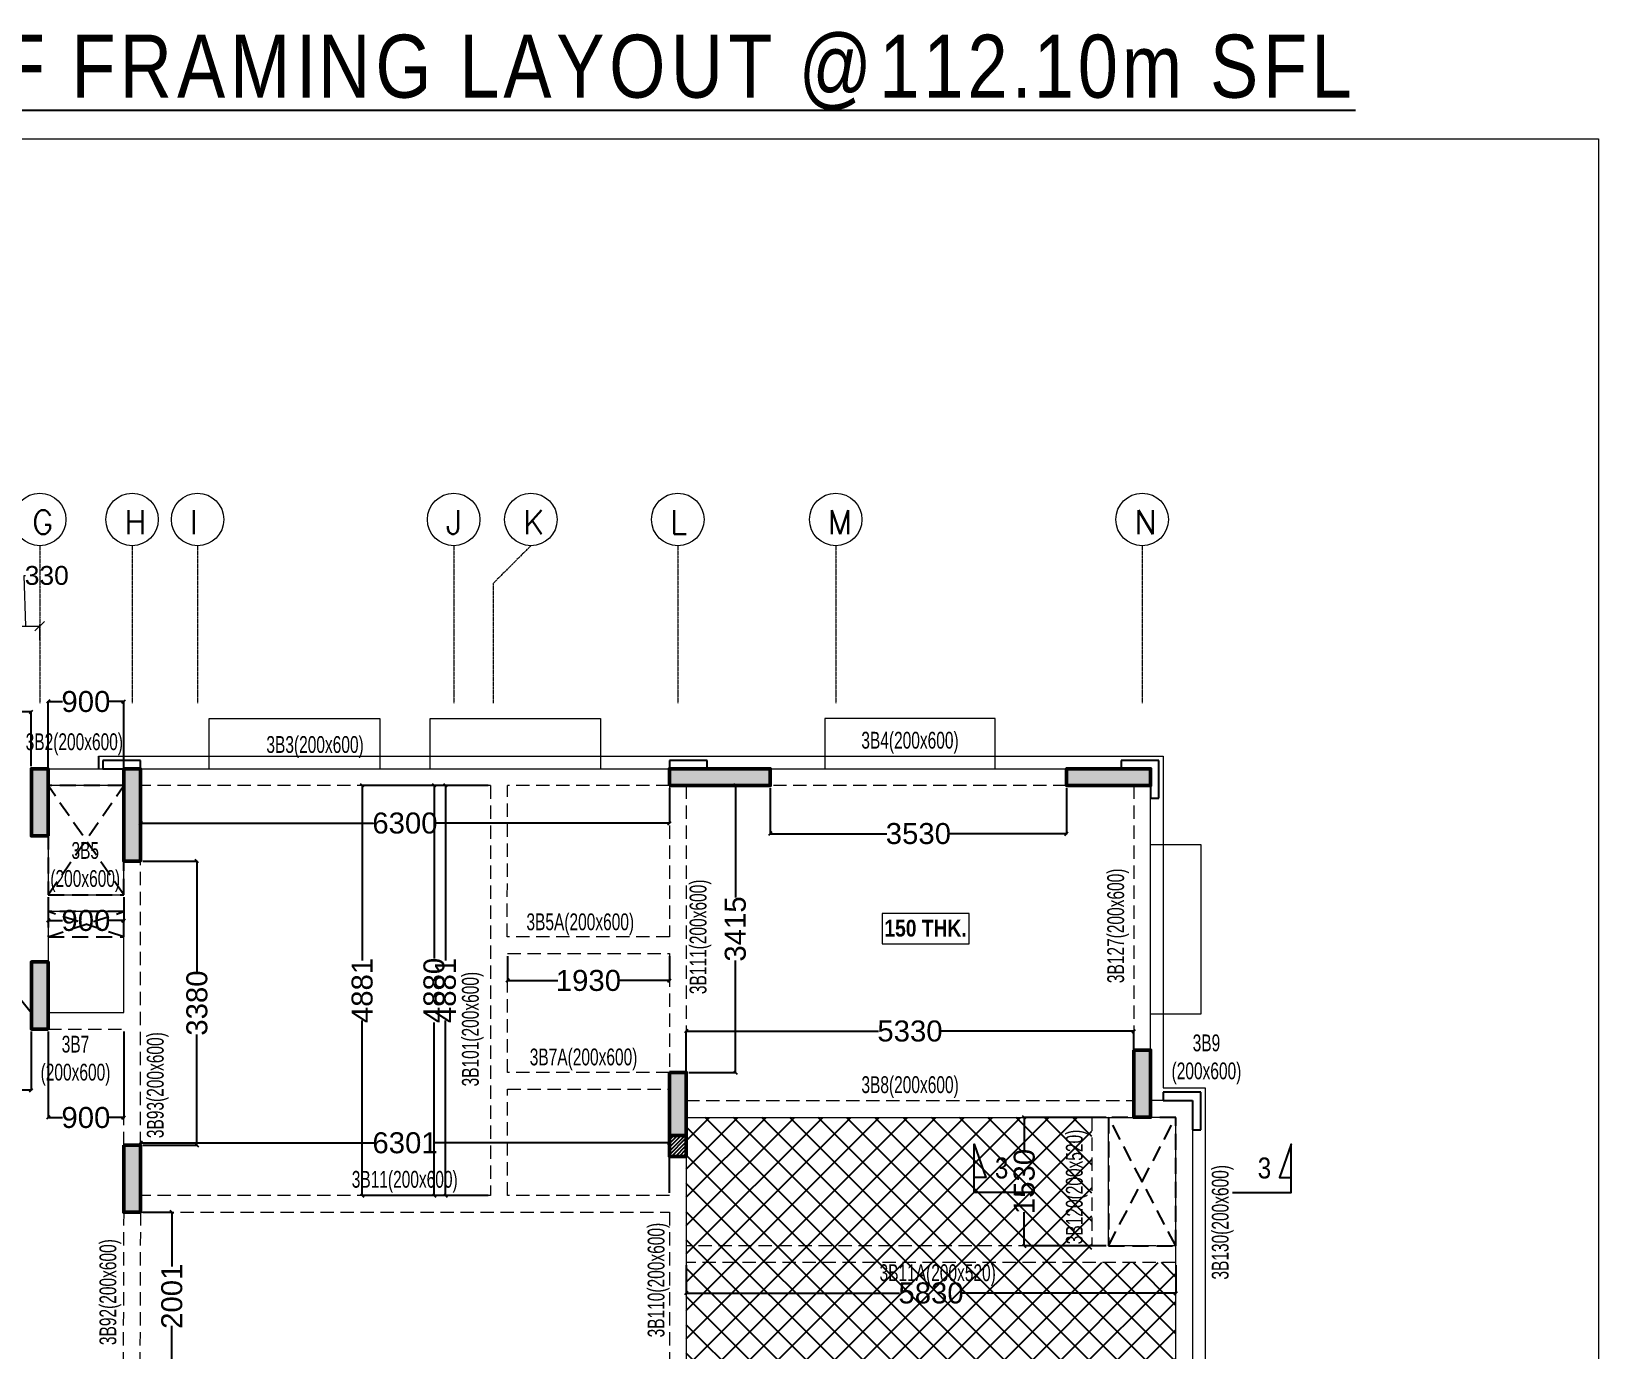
# Model space of a CAD drawing. Header units: millimetres. Extents: x 26 to 37382, y 45 to 77360.
# Drawn here: x 18715 to 37382, y 61663 to 77360 of the extents above; entities that cross this region are included whole.
import ezdxf
from ezdxf.enums import TextEntityAlignment as Align

# ---------------------------------------------------------------- set-up
doc = ezdxf.new("R2010")
doc.units = ezdxf.units.MM
for name, pattern in [('ACAD_ISO04W100', [30, 24, -3, 0, -3]), ('CONTINU', [0]), ('DASHED', [0.75, 0.5, -0.25]), ('HIDDEN', [9.525, 6.35, -3.175])]:
    doc.linetypes.add(name, pattern=pattern)
for name, color, linetype, lineweight in [('A-ANNO-DIMS', 8, 'Continuous', 15), ('A-ANNO-GRID-LINE', 8, 'ACAD_ISO04W100', 20), ('A-ANNO-GRID-TEXT', 13, 'Continuous', 15), ('A-BOXING PROJECTION', 8, 'Continuous', 9), ('A-CLMN', 5, 'Continuous', 50), ('A-CONC-PATT', 253, 'Continuous', 0), ('S - BEAM', 7, 'Continuous', 13), ('S - BEAM TXT', 30, 'Continuous', 13), ('S - SLAB TXT', 2, 'Continuous', 13), ('STR-COL-DIM', 8, 'Continuous', 18), ('STR-Stair', 1, 'Continuous', 13)]:
    doc.layers.add(name, color=color, linetype=linetype, lineweight=lineweight)
for name, color, linetype in [('AHC-A-HATCH', 7, 'Continuous'), ('BAND DETAILS', 2, 'Continuous'), ('S-DIM', 8, 'Continuous'), ('SECTION', 4, 'CONTINU'), ('SL-FW-HIDDEN', 1, 'Continuous'), ('sub title', 22, 'Continuous'), ('TOILET SUNK BY80', 240, 'Continuous')]:
    doc.layers.add(name, color=color, linetype=linetype)
doc.styles.add('ROMANS', font='romans.shx')
doc.styles.add('S - GRID TXT', font='ARIALNB.TTF')
doc.styles.add('SD', font='ARIALNB.TTF')
doc.styles.add('SED', font='ARIALN.TTF', dxfattribs={"height": 50})
doc.styles.add('SOBHA', font='arial.ttf')
doc.styles.add('TITLE', font='tahoma.ttf')
doc.dimstyles.new('S--20', dxfattribs={"dimscale": 20, "dimtxt": 12.5, "dimasz": 2, "dimexe": 0.25, "dimexo": 1.5, "dimgap": 0.1, "dimtad": 0, "dimdec": 0, "dimrnd": 0.0005, "dimzin": 0, "dimdsep": 46, "dimtxsty": 'SOBHA', "dimblk": 'OBLIQUE', "dimcen": 0.09, "dimclrd": 8, "dimclre": 8, "dimclrt": 4, "dimadec": 0, "dimazin": 0, "dimtfac": 1, "dimtdec": 0, "dimtofl": 0, "dimtmove": 0, "dimatfit": 3, "dimfxl": 0.18, "dimtolj": 1, "dimtzin": 0, "dimlwd": -1, "dimlwe": -1, "dimarcsym": 0})
doc.dimstyles.new('S-75', dxfattribs={"dimscale": 75, "dimtxt": 2.5, "dimasz": 1.5, "dimexe": 0.25, "dimexo": 0.25, "dimgap": 0.1, "dimtad": 0, "dimdec": 0, "dimzin": 0, "dimdsep": 46, "dimtxsty": 'SOBHA', "dimblk": 'OBLIQUE', "dimcen": 0.09, "dimclrd": 8, "dimclre": 8, "dimclrt": 6, "dimadec": 5, "dimazin": 0, "dimtfac": 1, "dimtdec": 0, "dimtmove": 0, "dimatfit": 3, "dimfxl": 0.18, "dimtolj": 1, "dimtzin": 0, "dimlwd": -1, "dimlwe": -1, "dimarcsym": 0})

# ---------------------------------------------------------------- blocks, each defined once
blk = doc.blocks.new('*U107')
at = {"layer": 'SL-FW-HIDDEN', "linetype": 'HIDDEN', "ltscale": 30}
for p, q in [((900, 300), (0, 0)), ((0, 300), (900, 0))]:
    blk.add_line(p, q, dxfattribs=at)
blk.add_lwpolyline([(0, 300), (900, 300), (900, 0), (0, 0)], close=True, dxfattribs=at)
at = {"layer": 'SL-FW-HIDDEN', "linetype": 'DASHED', "ltscale": 250, "style": 'TITLE'}
blk.add_attdef('DECRIPTION', text='', height=125, dxfattribs=at).set_placement((960, 116), align=Align.MIDDLE_CENTER)
blk = doc.blocks.new('*U85')
at = {"layer": 'SL-FW-HIDDEN', "linetype": 'HIDDEN', "ltscale": 30}
for p, q in [((900, 1300), (0, 0)), ((0, 1300), (900, 0))]:
    blk.add_line(p, q, dxfattribs=at)
blk.add_lwpolyline([(0, 1300), (900, 1300), (900, 0), (0, 0)], close=True, dxfattribs=at)
at = {"layer": 'SL-FW-HIDDEN', "linetype": 'DASHED', "ltscale": 250, "style": 'TITLE'}
blk.add_attdef('DECRIPTION', text='', height=125, dxfattribs=at).set_placement((960, 116), align=Align.MIDDLE_CENTER)
blk = doc.blocks.new('*U86')
at = {"layer": 'SL-FW-HIDDEN', "linetype": 'HIDDEN', "ltscale": 30}
for p, q in [((800, 1530), (0, 0)), ((0, 1530), (800, 0))]:
    blk.add_line(p, q, dxfattribs=at)
blk.add_lwpolyline([(0, 1530), (800, 1530), (800, 0), (0, 0)], close=True, dxfattribs=at)
at = {"layer": 'SL-FW-HIDDEN', "linetype": 'DASHED', "ltscale": 250, "style": 'TITLE'}
blk.add_attdef('DECRIPTION', text='', height=125, dxfattribs=at).set_placement((960, 116), align=Align.MIDDLE_CENTER)
blk = doc.blocks.new('SECOND FLOOR ROOF FRAMING LAYOUT')
at = {"layer": 'TOILET SUNK BY80'}
h = blk.add_hatch(dxfattribs=at)
h.set_pattern_fill('ANSI37', color=256, scale=75, style=0)
h.set_pattern_definition([(45, (107084.28, -2536224.37), (-168.3798, 168.3798), []), (135, (107084.28, -2536224.37), (-168.3798, -168.3798), [])])
h.paths.add_polyline_path([(128274, -2540375), (123445, -2540375), (123445, -2543504), (129275, -2543504), (129275, -2542104), (128274, -2542104)])
at = {"color": 8}
blk.add_line((113444, -2536424), (115644, -2539124, 1), dxfattribs=at)
at = {"layer": 'S - BEAM', "linetype": 'ByBlock', "ltscale": 25}
for p, q in [((115844, -2536224), (116744, -2536224)), ((116944, -2536224, 1), (123252, -2536224, 1)), ((124444, -2536224, 1), (127974, -2536224, 1)), ((116744, -2536424), (115844, -2536424)), ((128975, -2539575, 0), (128974, -2536424, 1)), ((115844, -2537024), (115844, -2537724)), ((116744, -2537724), (116744, -2537324, 0)), ((115844, -2537924), (115844, -2538524)), ((116744, -2539124, 0), (116744, -2537924, 0)), ((115844, -2539124, 0), (116744, -2539124, 0)), ((129475, -2540175, 0), (128975, -2540175, 0)), ((129475, -2540175, 1), (129475, -2543504, 1)), ((123444, -2540374, 1), (128474, -2540374)), ((128474, -2540374), (128774, -2540374)), ((128474, -2541904, -1), (128474, -2540375, 0)), ((129275, -2540375, 0), (128975, -2540375, 0)), ((129275, -2542104, -1), (129275, -2540375, 1)), ((129475, -2540375, 0), (129475, -2540375, 0)), ((123445, -2540839, 0), (123445, -2543504, 0)), ((129275, -2543504, 1), (129275, -2542104, 0))]:
    blk.add_line(p, q, dxfattribs=at)
at = {"layer": 'S - BEAM', "linetype": 'HIDDEN', "ltscale": 25}
for p, q in [((121114, -2536424, 1), (116944, -2536424, 1)), ((123244, -2536424, 1), (121314, -2536424, 0)), ((123244, -2536424, 1), (123244, -2538224, 1)), ((123444, -2536424, 1), (123444, -2539839, 1)), ((127974, -2536424, 1), (124444, -2536424, 1)), ((128774, -2536424, 1), (128775, -2539575, 0)), ((116944, -2540704, 0), (116944, -2537324, 0)), ((121314, -2538424), (123244, -2538424, 0)), ((123244, -2538424, 0), (123244, -2539839, 1)), ((115844, -2539324), (116744, -2539324, 0)), ((116744, -2540704, 0), (116744, -2539324, 0)), ((121314, -2540039, 0), (123244, -2540039)), ((123444, -2540174), (128774, -2540174)), ((128274, -2540375, 0), (128274, -2541904, 0)), ((123245, -2540839, 0), (123245, -2541304, 0)), ((121114, -2541304, 0), (116944, -2541304, 0)), ((116744, -2541504), (116737, -2543504, -1)), ((116943, -2541504, 0), (116937, -2543504, -1)), ((116944, -2541503, 0), (123245, -2541504, 0)), ((123245, -2541504, 0), (123245, -2543504, 0))]:
    blk.add_line(p, q, dxfattribs=at)
at = {"layer": 'S - BEAM', "color": 7, "linetype": 'ByBlock', "elevation": 0}
for points in [[(117764, -2536224), (117764, -2535624), (119794, -2535624), (119794, -2536224)], [(120394, -2536224), (120394, -2535624), (122423, -2535624), (122423, -2536224)], [(127124, -2536224), (127124, -2535624), (125094, -2535624), (125094, -2536224)], [(128975, -2537124), (129575, -2537124), (129575, -2539147), (128975, -2539147)]]:
    blk.add_lwpolyline(points, dxfattribs=at)
at = {"layer": 'S - BEAM', "linetype": 'HIDDEN', "ltscale": 25}
for points, elevation in [([(121114, -2536423), (121114, -2541304)], 0), ([(121313, -2538223), (121314, -2536424)], 0), ([(123244, -2538224), (121313, -2538223)], 0), ([(121314, -2539839), (121314, -2538424)], 0), ([(123244, -2539839), (121314, -2539839)], 0), ([(121314, -2541304), (121314, -2540039)], 0), ([(123245, -2541304), (121314, -2541304)], 0), ([(128274, -2541904), (123445, -2541904)], -1), ([(129275, -2541904), (128474, -2541904)], -1), ([(129275, -2542104), (123445, -2542104)], -1)]:
    blk.add_lwpolyline(points, dxfattribs=dict(at, elevation=elevation))
at = {"layer": 'S - BEAM', "linetype": 'ByBlock', "ltscale": 25, "elevation": 0}
for points in [[(115844, -2537724), (116744, -2537724)], [(116744, -2537924), (115844, -2537924)]]:
    blk.add_lwpolyline(points, dxfattribs=at)
at = {"layer": 'S - SLAB TXT', "color": 9, "elevation": 0}
blk.add_lwpolyline([(125777, -2538310), (126814, -2538310), (126814, -2537946), (125777, -2537946)], close=True, dxfattribs=at)
at = {"layer": 'SECTION', "color": 5, "ltscale": 1000, "elevation": 1}
for points in [[(127570, -2541268), (126873, -2541268), (126873, -2540694), (127012, -2541091), (126873, -2541091)], [(129951, -2541268), (130648, -2541268), (130648, -2540694), (130509, -2541091), (130648, -2541091)]]:
    blk.add_lwpolyline(points, dxfattribs=at)
at = {"layer": 'SL-FW-HIDDEN', "color": 3, "linetype": 'DASHED', "lineweight": 5, "ltscale": 30, "xscale": -1, "rotation": 180}
for name, p in [('*U85', (115844, -2536424)), ('*U107', (115844, -2537924)), ('*U86', (128474, -2540374, -1))]:
    blk.add_blockref(name, p, dxfattribs=at)
at = {"layer": 'S - BEAM TXT', "char_height": 200, "attachment_point": 8, "style": 'S - GRID TXT'}
for s, insert in [('{\\fSwis721 LtCn BT|b0|i0|c0|p34;\\W0.9;3B2(200x600)}', (116156, -2536062, 0)), ('{\\fSwis721 LtCn BT|b0|i0|c0|p34;\\W0.9;3B3(200x600)}', (119023, -2536095, 0)), ('{\\fSwis721 LtCn BT|b0|i0|c0|p34;\\W0.9;3B4(200x600)}', (126109, -2536044, 0)), ('{\\fSwis721 LtCn BT|b0|i0|c0|p34;\\W0.9;3B5\\P(200x600)}', (116286, -2537690, 0)), ('{\\fSwis721 LtCn BT|b0|i0|c0|p34;\\W0.9;3B7\\P(200x600)}', (116170, -2539996, 0)), ('{\\fSwis721 LtCn BT|b0|i0|c0|p34;\\W0.9;3B9\\P(200x600)}', (129640, -2539981, 0)), ('{\\fSwis721 LtCn BT|b0|i0|c0|p34;\\W0.9;3B8(200x600)}', (126110, -2540145, 2)), ('{\\fSwis721 LtCn BT|b0|i0|c0|p34;\\W0.9;3B11(200x600)}', (120091, -2541272, 0))]:
    blk.add_mtext(s, dxfattribs=dict(at, insert=insert))
at = {"layer": 'S - BEAM TXT', "char_height": 200, "attachment_point": 8, "rotation": 90, "style": 'S - GRID TXT'}
for s, insert in [('{\\fSwis721 LtCn BT|b0|i0|c0|p34;\\W0.9;3B111(200x600)}', (123745, -2538225, 0)), ('{\\fSwis721 LtCn BT|b0|i0|c0|p34;\\W0.9;3B127(200x600)}', (128719, -2538094, 1)), ('{\\fSwis721 LtCn BT|b0|i0|c0|p34;\\W0.9;3B93(200x600)}', (117280, -2539991, 0)), ('{\\fSwis721 LtCn BT|b0|i0|c0|p34;\\W0.9;3B130(200x600)}', (129964, -2541624, 0)), ('{\\fSwis721 LtCn BT|b0|i0|c0|p34;\\W0.9;3B110(200x600)}', (123245, -2542312, 1)), ('{\\fSwis721 LtCn BT|b0|i0|c0|p34;\\W0.9;3B92(200x600)}', (116716, -2542455, 0))]:
    blk.add_mtext(s, dxfattribs=dict(at, insert=insert))
at = {"layer": 'S - BEAM TXT', "color": 1, "char_height": 200, "width": 1715.49, "attachment_point": 8, "style": 'S - GRID TXT'}
for s, insert in [('{\\fSwis721 LtCn BT|b0|i0|c0|p34;\\W0.9;3B5A(200x600)}', (122182, -2538206, 0)), ('{\\fSwis721 LtCn BT|b0|i0|c0|p34;\\W0.9;3B7A(200x600)}', (122221, -2539815, 0))]:
    blk.add_mtext(s, dxfattribs=dict(at, insert=insert))
at = {"layer": 'S - BEAM TXT', "color": 1, "char_height": 200, "attachment_point": 8, "rotation": 90, "style": 'S - GRID TXT'}
for s, insert in [('{\\fSwis721 LtCn BT|b0|i0|c0|p34;\\W0.9;3B101(200x600)}', (121033, -2539324, 1)), ('{\\fSwis721 LtCn BT|b0|i0|c0|p34;\\W0.9;3B120(200x520)}', (128226, -2541203, -2))]:
    blk.add_mtext(s, dxfattribs=dict(at, insert=insert))
at = {"layer": 'S - BEAM TXT', "color": 1, "insert": (126439, -2542384, 0), "char_height": 200, "attachment_point": 8, "style": 'S - GRID TXT'}
blk.add_mtext('{\\fSwis721 LtCn BT|b0|i0|c0|p34;\\W0.9;3B11A(200x520)}', dxfattribs=at)
at = {"layer": 'S - SLAB TXT', "linetype": 'Continuous', "style": 'S - GRID TXT'}
blk.add_text('150 THK.', height=200, rotation=0.0107, dxfattribs=at).set_placement((125804, -2538222, 0))
at = {"layer": 'SECTION', "linetype": 'Continuous', "style": 'SED'}
for p in [(127121, -2541102, 1), (130251, -2541102, 1)]:
    blk.add_text('3', height=250, rotation=0.0105, dxfattribs=at).set_placement(p)
blk = doc.blocks.new('_Oblique')
at = {"color": 0, "linetype": 'ByBlock', "lineweight": -2}
blk.add_line((-0.5, -0.5), (0.5, 0.5), dxfattribs=at)
blk = doc.blocks.new('*D12')
at = {"layer": 'Defpoints', "color": 0, "transparency": 16777216}
for p in [(31040, -1593781), (30710, -1593969, 0), (31040, -1593969, 0)]:
    blk.add_point(p, dxfattribs=at)
at = {"layer": 'STR-COL-DIM', "color": 8, "transparency": 16777216}
for p, q in [((30875, -1593781), (30854, -1593179)), ((30854, -1593179), (30869, -1593179)), ((30710, -1593950), (30710, -1593762)), ((30710, -1593781), (31040, -1593781)), ((31040, -1593950), (31040, -1593762))]:
    blk.add_line(p, q, dxfattribs=at)
at = {"layer": 'STR-COL-DIM', "color": 8, "transparency": 16777216, "xscale": 112.5, "yscale": 112.5, "zscale": 112.5, "rotation": 180}
blk.add_blockref('_Oblique', (30710, -1593781), dxfattribs=at)
at = {"layer": 'STR-COL-DIM', "color": 8, "transparency": 16777216, "xscale": 112.5, "yscale": 112.5, "zscale": 112.5}
blk.add_blockref('_Oblique', (31040, -1593781), dxfattribs=at)
at = {"layer": 'STR-COL-DIM', "color": 6, "transparency": 16777216, "insert": (31124, -1593179), "char_height": 225, "attachment_point": 5, "style": 'SOBHA'}
blk.add_mtext('\\A1;330', dxfattribs=at)
blk = doc.blocks.new('FFR')
at = {"layer": 'A-CONC-PATT'}
h = blk.add_hatch(color=256, dxfattribs=at)
h.dxf.hatch_style = 1
h.paths.add_polyline_path([(10570, 38060), (10770, 38060), (10770, 38860), (10570, 38860)])
h = blk.add_hatch(color=256, dxfattribs=at)
h.dxf.hatch_style = 1
h.paths.add_polyline_path([(11870, 38860), (11670, 38860), (11670, 37760), (11870, 37760)])
h = blk.add_hatch(color=256, dxfattribs=at)
h.dxf.hatch_style = 1
h.paths.add_polyline_path([(18170, 38860), (18170, 38660), (19370, 38660), (19370, 38860)])
at = {"layer": 'A-CONC-PATT', "linetype": 'ByBlock'}
h = blk.add_hatch(color=256, dxfattribs=at)
h.dxf.hatch_style = 1
h.paths.add_polyline_path([(22900, 38860), (23900, 38860), (23900, 38660), (23900, 38660), (23700, 38660), (23700, 38660), (22900, 38660)])
at = {"layer": 'A-CONC-PATT'}
h = blk.add_hatch(color=256, dxfattribs=at)
h.dxf.hatch_style = 1
h.paths.add_polyline_path([(10570, 35760), (10770, 35760), (10770, 36560), (10570, 36560)])
h = blk.add_hatch(color=256, dxfattribs=at)
h.dxf.hatch_style = 1
h.paths.add_polyline_path([(23900, 35510), (23700, 35510), (23700, 34710), (23900, 34710)])
h = blk.add_hatch(color=256, dxfattribs=at)
h.dxf.hatch_style = 1
h.paths.add_polyline_path([(11870, 34380), (11670, 34380), (11670, 33580), (11870, 33580)])
at = {"layer": 'A-CLMN'}
for points, elevation in [([(10770, 38060), (10570, 38060), (10570, 38860), (10770, 38860)], 0), ([(11670, 38860), (11870, 38860), (11870, 37760), (11670, 37760)], 0), ([(18170, 38660), (18170, 38860), (19370, 38860), (19370, 38660)], 1), ([(23700, 38660), (23700, 38660), (23900, 38660), (23900, 38660), (23900, 38860), (22900, 38860), (22900, 38660)], 1), ([(10770, 35760), (10570, 35760), (10570, 36560), (10770, 36560)], 0), ([(23700, 35510), (23900, 35510), (23900, 34710), (23700, 34710)], 1), ([(11670, 34380), (11870, 34380), (11870, 33580), (11670, 33580)], 0)]:
    blk.add_lwpolyline(points, close=True, dxfattribs=dict(at, elevation=elevation))
blk = doc.blocks.new('ELEVATION FEATURE - ELEVATION FEATURE-2962623-SECOND FLOOR LEVEL')
at = {"layer": 'A-BOXING PROJECTION', "color": 2}
for p, q in [((4989488, 4991256), (4990808, 4991256)), ((4990808, 4991256), (4998138, 4991256)), ((4998138, 4991256), (5002168, 4991256)), ((5002168, 4991256), (5002168, 4990211)), ((5002168, 4990211), (5002168, 4987306)), ((5002168, 4987306), (5002668, 4987306)), ((5002668, 4987306), (5002668, 4983476))]:
    blk.add_line(p, q, dxfattribs=at)
at = {"layer": 'A-BOXING PROJECTION', "color": 2, "lineweight": 25}
for p, q in [((4989488, 4991256), (4989488, 4991106)), ((4989988, 4991206), (4989538, 4991206)), ((4989538, 4991206), (4989538, 4991106)), ((4989538, 4991106), (4989988, 4991106)), ((4989988, 4991106), (4989988, 4991206)), ((4996738, 4991206), (4996288, 4991206)), ((4996288, 4991206), (4996288, 4991106)), ((4996288, 4991106), (4996738, 4991106)), ((4996738, 4991106), (4996738, 4991206)), ((5002118, 4991206), (5001668, 4991206)), ((5001668, 4991206), (5001668, 4991106)), ((5001668, 4991106), (5002018, 4991106)), ((5002018, 4991106), (5002018, 4990756)), ((5002118, 4990756), (5002118, 4991206)), ((5002018, 4990756), (5002118, 4990756)), ((5002168, 4987256), (5002168, 4987156)), ((5002618, 4987256), (5002168, 4987256)), ((5002168, 4987156), (5002518, 4987156)), ((5002518, 4987156), (5002518, 4986806)), ((5002618, 4986806), (5002618, 4987256)), ((5002518, 4986806), (5002618, 4986806))]:
    blk.add_line(p, q, dxfattribs=at)
blk = doc.blocks.new('*D393')
at = {"layer": 'Defpoints', "color": 0, "linetype": 'ByBlock', "transparency": 16777216}
for p in [(24385, 66380), (26315, 66380, 0), (26315, 66058)]:
    blk.add_point(p, dxfattribs=at)
at = {"layer": 'S-DIM', "color": 8, "transparency": 16777216}
for p, q in [((24385, 66350), (24385, 66053)), ((26315, 66350), (26315, 66053)), ((24385, 66058), (24987, 66058)), ((26315, 66058), (25713, 66058))]:
    blk.add_line(p, q, dxfattribs=at)
at = {"layer": 'S-DIM', "color": 8, "linetype": 'ByBlock', "transparency": 16777216, "xscale": 40, "yscale": 40, "zscale": 40, "rotation": 180}
blk.add_blockref('_Oblique', (24385, 66058), dxfattribs=at)
at = {"layer": 'S-DIM', "color": 8, "linetype": 'ByBlock', "transparency": 16777216, "xscale": 40, "yscale": 40, "zscale": 40}
blk.add_blockref('_Oblique', (26315, 66058), dxfattribs=at)
at = {"layer": 'S-DIM', "color": 4, "linetype": 'ByBlock', "transparency": 16777216, "insert": (25350, 66058), "char_height": 250, "attachment_point": 5, "style": 'SOBHA'}
blk.add_mtext('\\A1;1930', dxfattribs=at)
blk = doc.blocks.new('*D394')
at = {"layer": 'Defpoints', "color": 0, "linetype": 'ByBlock', "transparency": 16777216}
for p in [(31546, 64429, -1), (30542, 62900), (31546, 62900, -1)]:
    blk.add_point(p, dxfattribs=at)
at = {"layer": 'S-DIM', "color": 8, "transparency": 16777216}
for p, q in [((31516, 64429), (30537, 64429)), ((30542, 64429), (30542, 64028)), ((30542, 62900), (30542, 63301)), ((31516, 62900), (30537, 62900))]:
    blk.add_line(p, q, dxfattribs=at)
at = {"layer": 'S-DIM', "color": 8, "linetype": 'ByBlock', "transparency": 16777216, "xscale": 40, "yscale": 40, "zscale": 40}
for p, rotation in [((30542, 64429), 90), ((30542, 62900), 270)]:
    blk.add_blockref('_Oblique', p, dxfattribs=dict(at, rotation=rotation))
at = {"layer": 'S-DIM', "color": 4, "linetype": 'ByBlock', "transparency": 16777216, "insert": (30542, 63665), "char_height": 250, "attachment_point": 5, "rotation": 90, "style": 'SOBHA'}
blk.add_mtext('\\A1;1530', dxfattribs=at)
blk = doc.blocks.new('*D395')
at = {"layer": 'Defpoints', "color": 0, "linetype": 'ByBlock', "transparency": 16777216}
for p in [(26516, 62700, -1), (32346, 62700, -1), (26516, 62337)]:
    blk.add_point(p, dxfattribs=at)
at = {"layer": 'S-DIM', "color": 8, "transparency": 16777216}
for p, q in [((26516, 62670), (26516, 62332)), ((32346, 62670), (32346, 62332)), ((26516, 62337), (29056, 62337)), ((32346, 62337), (29806, 62337))]:
    blk.add_line(p, q, dxfattribs=at)
at = {"layer": 'S-DIM', "color": 8, "linetype": 'ByBlock', "transparency": 16777216, "xscale": 40, "yscale": 40, "zscale": 40, "rotation": 180}
blk.add_blockref('_Oblique', (26516, 62337), dxfattribs=at)
at = {"layer": 'S-DIM', "color": 8, "linetype": 'ByBlock', "transparency": 16777216, "xscale": 40, "yscale": 40, "zscale": 40}
blk.add_blockref('_Oblique', (32346, 62337), dxfattribs=at)
at = {"layer": 'S-DIM', "color": 4, "linetype": 'ByBlock', "transparency": 16777216, "insert": (29431, 62337), "char_height": 250, "attachment_point": 5, "style": 'SOBHA'}
blk.add_mtext('\\A1;5830', dxfattribs=at)
blk = doc.blocks.new('*D250')
at = {"layer": 'Defpoints', "color": 0, "linetype": 'ByBlock', "transparency": 16777216}
for p in [(24185, 68380, 1), (23512, 63500), (24185, 63500, 1)]:
    blk.add_point(p, dxfattribs=at)
at = {"layer": 'S-DIM', "color": 8, "transparency": 16777216}
for p, q in [((24155, 68380), (23507, 68380)), ((23512, 68380), (23512, 66320)), ((23512, 63500), (23512, 65560)), ((24155, 63500), (23507, 63500))]:
    blk.add_line(p, q, dxfattribs=at)
at = {"layer": 'S-DIM', "color": 8, "linetype": 'ByBlock', "transparency": 16777216, "xscale": 40, "yscale": 40, "zscale": 40}
for p, rotation in [((23512, 68380), 90), ((23512, 63500), 270)]:
    blk.add_blockref('_Oblique', p, dxfattribs=dict(at, rotation=rotation))
at = {"layer": 'S-DIM', "color": 4, "linetype": 'ByBlock', "transparency": 16777216, "insert": (23512, 65940), "char_height": 250, "attachment_point": 5, "rotation": 90, "style": 'SOBHA'}
blk.add_mtext('\\A1;4880', dxfattribs=at)
blk = doc.blocks.new('*D355')
at = {"layer": 'Defpoints', "color": 0, "linetype": 'ByBlock', "transparency": 16777216}
for p in [(18715, 69258), (17215, 68580), (18715, 68580, 0)]:
    blk.add_point(p, dxfattribs=at)
at = {"layer": 'S-DIM', "color": 8, "transparency": 16777216}
for p, q in [((17215, 68610), (17215, 69263)), ((17215, 69258), (17602, 69258)), ((18715, 69258), (18329, 69258)), ((18715, 68610), (18715, 69263))]:
    blk.add_line(p, q, dxfattribs=at)
at = {"layer": 'S-DIM', "color": 8, "linetype": 'ByBlock', "transparency": 16777216, "xscale": 40, "yscale": 40, "zscale": 40, "rotation": 180}
blk.add_blockref('_Oblique', (17215, 69258), dxfattribs=at)
at = {"layer": 'S-DIM', "color": 8, "linetype": 'ByBlock', "transparency": 16777216, "xscale": 40, "yscale": 40, "zscale": 40}
blk.add_blockref('_Oblique', (18715, 69258), dxfattribs=at)
at = {"layer": 'S-DIM', "color": 4, "linetype": 'ByBlock', "transparency": 16777216, "insert": (17965, 69258), "char_height": 250, "attachment_point": 5, "style": 'SOBHA'}
blk.add_mtext('\\A1;1500', dxfattribs=at)
blk = doc.blocks.new('*D251')
at = {"layer": 'Defpoints', "color": 0, "linetype": 'ByBlock', "transparency": 16777216}
for p in [(20015, 68380, 1), (26315, 68380, 1), (26315, 67932)]:
    blk.add_point(p, dxfattribs=at)
at = {"layer": 'S-DIM', "color": 8, "transparency": 16777216}
for p, q in [((20015, 68350), (20015, 67927)), ((26315, 68350), (26315, 67927)), ((20015, 67932), (22790, 67932)), ((26315, 67932), (23541, 67932))]:
    blk.add_line(p, q, dxfattribs=at)
at = {"layer": 'S-DIM', "color": 8, "linetype": 'ByBlock', "transparency": 16777216, "xscale": 40, "yscale": 40, "zscale": 40, "rotation": 180}
blk.add_blockref('_Oblique', (20015, 67932), dxfattribs=at)
at = {"layer": 'S-DIM', "color": 8, "linetype": 'ByBlock', "transparency": 16777216, "xscale": 40, "yscale": 40, "zscale": 40}
blk.add_blockref('_Oblique', (26315, 67932), dxfattribs=at)
at = {"layer": 'S-DIM', "color": 4, "linetype": 'ByBlock', "transparency": 16777216, "insert": (23165, 67932), "char_height": 250, "attachment_point": 5, "style": 'SOBHA'}
blk.add_mtext('\\A1;6300', dxfattribs=at)
blk = doc.blocks.new('*D356')
at = {"layer": 'Defpoints', "color": 0, "linetype": 'ByBlock', "transparency": 16777216}
for p in [(18915, 69379), (18915, 68380), (19815, 68380)]:
    blk.add_point(p, dxfattribs=at)
at = {"layer": 'S-DIM', "color": 8, "transparency": 16777216}
for p, q in [((18915, 68410), (18915, 69384)), ((18915, 69379), (19088, 69379)), ((19815, 69379), (19643, 69379)), ((19815, 68410), (19815, 69384))]:
    blk.add_line(p, q, dxfattribs=at)
at = {"layer": 'S-DIM', "color": 8, "linetype": 'ByBlock', "transparency": 16777216, "xscale": 40, "yscale": 40, "zscale": 40, "rotation": 180}
blk.add_blockref('_Oblique', (18915, 69379), dxfattribs=at)
at = {"layer": 'S-DIM', "color": 8, "linetype": 'ByBlock', "transparency": 16777216, "xscale": 40, "yscale": 40, "zscale": 40}
blk.add_blockref('_Oblique', (19815, 69379), dxfattribs=at)
at = {"layer": 'S-DIM', "color": 4, "linetype": 'ByBlock', "transparency": 16777216, "insert": (19365, 69379), "char_height": 250, "attachment_point": 5, "style": 'SOBHA'}
blk.add_mtext('\\A1;900', dxfattribs=at)
blk = doc.blocks.new('*D252')
at = {"layer": 'Defpoints', "color": 0, "linetype": 'ByBlock', "transparency": 16777216}
for p in [(27515, 68380, 1), (31045, 68380, 1), (31045, 67807)]:
    blk.add_point(p, dxfattribs=at)
at = {"layer": 'S-DIM', "color": 8, "transparency": 16777216}
for p, q in [((27515, 68350), (27515, 67802)), ((31045, 68350), (31045, 67802)), ((27515, 67807), (28906, 67807)), ((31045, 67807), (29655, 67807))]:
    blk.add_line(p, q, dxfattribs=at)
at = {"layer": 'S-DIM', "color": 8, "linetype": 'ByBlock', "transparency": 16777216, "xscale": 40, "yscale": 40, "zscale": 40, "rotation": 180}
blk.add_blockref('_Oblique', (27515, 67807), dxfattribs=at)
at = {"layer": 'S-DIM', "color": 8, "linetype": 'ByBlock', "transparency": 16777216, "xscale": 40, "yscale": 40, "zscale": 40}
blk.add_blockref('_Oblique', (31045, 67807), dxfattribs=at)
at = {"layer": 'S-DIM', "color": 4, "linetype": 'ByBlock', "transparency": 16777216, "insert": (29280, 67807), "char_height": 250, "attachment_point": 5, "style": 'SOBHA'}
blk.add_mtext('\\A1;3530', dxfattribs=at)
blk = doc.blocks.new('*D357')
at = {"layer": 'Defpoints', "color": 0, "linetype": 'ByBlock', "transparency": 16777216}
for p in [(18915, 67080), (19815, 67080), (19815, 66772)]:
    blk.add_point(p, dxfattribs=at)
at = {"layer": 'S-DIM', "color": 8, "transparency": 16777216}
for p, q in [((18915, 67050), (18915, 66767)), ((19815, 67050), (19815, 66767)), ((18915, 66772), (19088, 66772)), ((19815, 66772), (19643, 66772))]:
    blk.add_line(p, q, dxfattribs=at)
at = {"layer": 'S-DIM', "color": 8, "linetype": 'ByBlock', "transparency": 16777216, "xscale": 40, "yscale": 40, "zscale": 40, "rotation": 180}
blk.add_blockref('_Oblique', (18915, 66772), dxfattribs=at)
at = {"layer": 'S-DIM', "color": 8, "linetype": 'ByBlock', "transparency": 16777216, "xscale": 40, "yscale": 40, "zscale": 40}
blk.add_blockref('_Oblique', (19815, 66772), dxfattribs=at)
at = {"layer": 'S-DIM', "color": 4, "linetype": 'ByBlock', "transparency": 16777216, "insert": (19365, 66772), "char_height": 250, "attachment_point": 5, "style": 'SOBHA'}
blk.add_mtext('\\A1;900', dxfattribs=at)
blk = doc.blocks.new('*D253')
at = {"layer": 'Defpoints', "color": 0, "linetype": 'ByBlock', "transparency": 16777216}
for p in [(14115, 65480, 1), (18715, 65480, 0), (18715, 64754)]:
    blk.add_point(p, dxfattribs=at)
at = {"layer": 'S-DIM', "color": 8, "transparency": 16777216}
for p, q in [((14115, 65450), (14115, 64749)), ((18715, 65450), (18715, 64749)), ((14115, 64754), (16036, 64754)), ((18715, 64754), (16795, 64754))]:
    blk.add_line(p, q, dxfattribs=at)
at = {"layer": 'S-DIM', "color": 8, "linetype": 'ByBlock', "transparency": 16777216, "xscale": 40, "yscale": 40, "zscale": 40, "rotation": 180}
blk.add_blockref('_Oblique', (14115, 64754), dxfattribs=at)
at = {"layer": 'S-DIM', "color": 8, "linetype": 'ByBlock', "transparency": 16777216, "xscale": 40, "yscale": 40, "zscale": 40}
blk.add_blockref('_Oblique', (18715, 64754), dxfattribs=at)
at = {"layer": 'S-DIM', "color": 4, "linetype": 'ByBlock', "transparency": 16777216, "insert": (16415, 64754), "char_height": 250, "attachment_point": 5, "style": 'SOBHA'}
blk.add_mtext('\\A1;4600', dxfattribs=at)
blk = doc.blocks.new('*D254')
at = {"layer": 'Defpoints', "color": 0, "linetype": 'ByBlock', "transparency": 16777216}
for p in [(18915, 65480, 0), (19815, 65480, 0), (19815, 64426)]:
    blk.add_point(p, dxfattribs=at)
at = {"layer": 'S-DIM', "color": 8, "transparency": 16777216}
for p, q in [((18915, 65450), (18915, 64421)), ((19815, 65450), (19815, 64421)), ((18915, 64426), (19088, 64426)), ((19815, 64426), (19643, 64426))]:
    blk.add_line(p, q, dxfattribs=at)
at = {"layer": 'S-DIM', "color": 8, "linetype": 'ByBlock', "transparency": 16777216, "xscale": 40, "yscale": 40, "zscale": 40, "rotation": 180}
blk.add_blockref('_Oblique', (18915, 64426), dxfattribs=at)
at = {"layer": 'S-DIM', "color": 8, "linetype": 'ByBlock', "transparency": 16777216, "xscale": 40, "yscale": 40, "zscale": 40}
blk.add_blockref('_Oblique', (19815, 64426), dxfattribs=at)
at = {"layer": 'S-DIM', "color": 4, "linetype": 'ByBlock', "transparency": 16777216, "insert": (19365, 64426), "char_height": 250, "attachment_point": 5, "style": 'SOBHA'}
blk.add_mtext('\\A1;900', dxfattribs=at)
blk = doc.blocks.new('*D358')
at = {"layer": 'Defpoints', "color": 0, "linetype": 'ByBlock', "transparency": 16777216}
for p in [(26515, 65456), (26515, 64630), (31845, 64630)]:
    blk.add_point(p, dxfattribs=at)
at = {"layer": 'S-DIM', "color": 8, "transparency": 16777216}
for p, q in [((26515, 64660), (26515, 65461)), ((26515, 65456), (28805, 65456)), ((31845, 65456), (29555, 65456)), ((31845, 64660), (31845, 65461))]:
    blk.add_line(p, q, dxfattribs=at)
at = {"layer": 'S-DIM', "color": 8, "linetype": 'ByBlock', "transparency": 16777216, "xscale": 40, "yscale": 40, "zscale": 40, "rotation": 180}
blk.add_blockref('_Oblique', (26515, 65456), dxfattribs=at)
at = {"layer": 'S-DIM', "color": 8, "linetype": 'ByBlock', "transparency": 16777216, "xscale": 40, "yscale": 40, "zscale": 40}
blk.add_blockref('_Oblique', (31845, 65456), dxfattribs=at)
at = {"layer": 'S-DIM', "color": 4, "linetype": 'ByBlock', "transparency": 16777216, "insert": (29180, 65456), "char_height": 250, "attachment_point": 5, "style": 'SOBHA'}
blk.add_mtext('\\A1;5330', dxfattribs=at)
blk = doc.blocks.new('*D256')
at = {"layer": 'Defpoints', "color": 0, "linetype": 'ByBlock', "transparency": 16777216}
for p in [(26317, 64125), (20015, 63500, 0), (26317, 63500, 0)]:
    blk.add_point(p, dxfattribs=at)
at = {"layer": 'S-DIM', "color": 8, "transparency": 16777216}
for p, q in [((20015, 63530), (20015, 64130)), ((20015, 64125), (22814, 64125)), ((26317, 64125), (23518, 64125)), ((26317, 63530), (26317, 64130))]:
    blk.add_line(p, q, dxfattribs=at)
at = {"layer": 'S-DIM', "color": 8, "linetype": 'ByBlock', "transparency": 16777216, "xscale": 40, "yscale": 40, "zscale": 40, "rotation": 180}
blk.add_blockref('_Oblique', (20015, 64125), dxfattribs=at)
at = {"layer": 'S-DIM', "color": 8, "linetype": 'ByBlock', "transparency": 16777216, "xscale": 40, "yscale": 40, "zscale": 40}
blk.add_blockref('_Oblique', (26317, 64125), dxfattribs=at)
at = {"layer": 'S-DIM', "color": 4, "linetype": 'ByBlock', "transparency": 16777216, "insert": (23166, 64125), "char_height": 250, "attachment_point": 5, "style": 'SOBHA'}
blk.add_mtext('\\A1;6301', dxfattribs=at)
blk = doc.blocks.new('*D336')
at = {"layer": 'Defpoints', "color": 0, "linetype": 'ByBlock', "transparency": 16777216}
for p in [(20015, 63300, 0), (20008, 61299, -1), (20389, 61299)]:
    blk.add_point(p, dxfattribs=at)
at = {"layer": 'S-DIM', "color": 8, "transparency": 16777216}
for p, q in [((20045, 63300), (20394, 63300)), ((20389, 63300), (20389, 62653)), ((20389, 61299), (20389, 61946)), ((20038, 61299), (20394, 61299))]:
    blk.add_line(p, q, dxfattribs=at)
at = {"layer": 'S-DIM', "color": 8, "linetype": 'ByBlock', "transparency": 16777216, "xscale": 40, "yscale": 40, "zscale": 40}
for p, rotation in [((20389, 63300), 90), ((20389, 61299), 270)]:
    blk.add_blockref('_Oblique', p, dxfattribs=dict(at, rotation=rotation))
at = {"layer": 'S-DIM', "color": 4, "linetype": 'ByBlock', "transparency": 16777216, "insert": (20389, 62299), "char_height": 250, "attachment_point": 5, "rotation": 90, "style": 'SOBHA'}
blk.add_mtext('\\A1;2001', dxfattribs=at)
blk = doc.blocks.new('*D337')
at = {"layer": 'Defpoints', "color": 0, "linetype": 'ByBlock', "transparency": 16777216}
for p in [(20015, 67480, 0), (20688, 67480), (20015, 64100, 0)]:
    blk.add_point(p, dxfattribs=at)
at = {"layer": 'S-DIM', "color": 8, "transparency": 16777216}
for p, q in [((20045, 67480), (20693, 67480)), ((20688, 67480), (20688, 66164)), ((20688, 64100), (20688, 65415)), ((20045, 64100), (20693, 64100))]:
    blk.add_line(p, q, dxfattribs=at)
at = {"layer": 'S-DIM', "color": 8, "linetype": 'ByBlock', "transparency": 16777216, "xscale": 40, "yscale": 40, "zscale": 40}
for p, rotation in [((20688, 67480), 90), ((20688, 64100), 270)]:
    blk.add_blockref('_Oblique', p, dxfattribs=dict(at, rotation=rotation))
at = {"layer": 'S-DIM', "color": 4, "linetype": 'ByBlock', "transparency": 16777216, "insert": (20688, 65790), "char_height": 250, "attachment_point": 5, "rotation": 90, "style": 'SOBHA'}
blk.add_mtext('\\A1;3380', dxfattribs=at)
blk = doc.blocks.new('*D345')
at = {"layer": 'Defpoints', "color": 0, "linetype": 'ByBlock', "transparency": 16777216}
for p in [(24185, 68380), (23648, 63500), (24185, 63500)]:
    blk.add_point(p, dxfattribs=at)
at = {"layer": 'S-DIM', "color": 8, "transparency": 16777216}
for p, q in [((24155, 68380), (23643, 68380)), ((23648, 68380), (23648, 66296)), ((23648, 63500), (23648, 65584)), ((24155, 63500), (23643, 63500))]:
    blk.add_line(p, q, dxfattribs=at)
at = {"layer": 'S-DIM', "color": 8, "linetype": 'ByBlock', "transparency": 16777216, "xscale": 40, "yscale": 40, "zscale": 40}
for p, rotation in [((23648, 68380), 90), ((23648, 63500), 270)]:
    blk.add_blockref('_Oblique', p, dxfattribs=dict(at, rotation=rotation))
at = {"layer": 'S-DIM', "color": 4, "linetype": 'ByBlock', "transparency": 16777216, "insert": (23648, 65940), "char_height": 250, "attachment_point": 5, "rotation": 90, "style": 'SOBHA'}
blk.add_mtext('\\A1;4881', dxfattribs=at)
blk = doc.blocks.new('*D346')
at = {"layer": 'Defpoints', "color": 0, "linetype": 'ByBlock', "transparency": 16777216}
for p in [(24185, 68380), (22656, 63500), (24185, 63500)]:
    blk.add_point(p, dxfattribs=at)
at = {"layer": 'S-DIM', "color": 8, "transparency": 16777216}
for p, q in [((24155, 68380), (22651, 68380)), ((22656, 68380), (22656, 66296)), ((22656, 63500), (22656, 65584)), ((24155, 63500), (22651, 63500))]:
    blk.add_line(p, q, dxfattribs=at)
at = {"layer": 'S-DIM', "color": 8, "linetype": 'ByBlock', "transparency": 16777216, "xscale": 40, "yscale": 40, "zscale": 40}
for p, rotation in [((22656, 68380), 90), ((22656, 63500), 270)]:
    blk.add_blockref('_Oblique', p, dxfattribs=dict(at, rotation=rotation))
at = {"layer": 'S-DIM', "color": 4, "linetype": 'ByBlock', "transparency": 16777216, "insert": (22656, 65940), "char_height": 250, "attachment_point": 5, "rotation": 90, "style": 'SOBHA'}
blk.add_mtext('\\A1;4881', dxfattribs=at)
blk = doc.blocks.new('*D227')
at = {"layer": 'Defpoints', "color": 0, "linetype": 'ByBlock', "transparency": 16777216}
for p in [(26515, 68380, 1), (27101, 68380), (26515, 64965, 1)]:
    blk.add_point(p, dxfattribs=at)
at = {"layer": 'S-DIM', "color": 8, "transparency": 16777216}
for p, q in [((26545, 68380), (27106, 68380)), ((27101, 68380), (27101, 67048)), ((27101, 64965), (27101, 66296)), ((26545, 64965), (27106, 64965))]:
    blk.add_line(p, q, dxfattribs=at)
at = {"layer": 'S-DIM', "color": 8, "linetype": 'ByBlock', "transparency": 16777216, "xscale": 40, "yscale": 40, "zscale": 40}
for p, rotation in [((27101, 68380), 90), ((27101, 64965), 270)]:
    blk.add_blockref('_Oblique', p, dxfattribs=dict(at, rotation=rotation))
at = {"layer": 'S-DIM', "color": 4, "linetype": 'ByBlock', "transparency": 16777216, "insert": (27101, 66672), "char_height": 250, "attachment_point": 5, "rotation": 90, "style": 'SOBHA'}
blk.add_mtext('\\A1;3415', dxfattribs=at)
blk = doc.blocks.new('STRG')
at = {"layer": 'A-ANNO-DIMS', "linetype": 'ACAD_ISO04W100'}
for p, q in [((31040.4, -1592823.7, -0.1), (31040.4, -1594699.7, -0.1)), ((32140.4, -1592823.7, -0.1), (32140.4, -1594699.7, -0.1)), ((32920.4, -1592823.7, -0.1), (32920.4, -1594699.7, -0.1)), ((35970.4, -1592823.7, -0.1), (35970.4, -1594699.7, -0.1)), ((36890, -1592823.7, -0.1), (36440, -1593273.7, -0.1)), ((38640.1, -1592823.7, -0.1), (38640.1, -1594699.7, -0.1)), ((40520.4, -1592823.7, -0.1), (40520.4, -1594699.7, -0.1)), ((44170.4, -1592823.7, -0.1), (44170.4, -1594699.7, -0.1)), ((36440, -1593273.7, -0.1), (36440, -1594699.7, -0.1))]:
    blk.add_line(p, q, dxfattribs=at)
at = {"layer": 'A-ANNO-GRID-TEXT'}
for centre in [(31040.4, -1592511.5, -0.1), (32140.4, -1592511.5, -0.1), (32920.4, -1592511.5, -0.1), (35970.4, -1592511.5, -0.1), (36890, -1592511.5, -0.1), (38640.1, -1592511.5, -0.1), (40520.4, -1592511.5, -0.1), (44170.4, -1592511.5, -0.1)]:
    blk.add_circle(centre, 312.3, dxfattribs=at)
at = {"layer": 'A-ANNO-GRID-TEXT', "style": 'ROMANS'}
for s, p in [('G', (30948, -1592684.4, 0.2)), ('H', (32048, -1592684.4, 0.2)), ('I', (32828, -1592684.4, 0.2)), ('J', (35878, -1592684.4, 0.2)), ('K', (36797.6, -1592684.4, 0.2)), ('L', (38547.8, -1592684.4, 0.2)), ('M', (40428, -1592684.4, 0.2)), ('N', (44078, -1592684.4, 0.2))]:
    blk.add_text(s, height=282.2, dxfattribs=at).set_placement(p)
at = {"layer": 'STR-COL-DIM'}
dim = blk.add_linear_dim(base=(31040.4, -1593780.5), p1=(30710.4, -1593969.2, -0.1), p2=(31040.4, -1593969.2, -0.1), dimstyle='S-75', override={"dimtxt": 3, "dimtmove": 1}, dxfattribs=at)
dim.commit()
dim.dimension.update_dxf_attribs({"geometry": '*D12', "text_midpoint": (30876, -1593178.7), "dimtype": 128})

msp = doc.modelspace()

# ---------------------------------------------------------------- hatches: boundary and pattern name
at = {"layer": 'A-CONC-PATT'}
h = msp.add_hatch(color=256, dxfattribs=at)
h.dxf.hatch_style = 1
h.paths.add_polyline_path([(26515.4, 64964.7), (26315.4, 64964.7), (26315.1, 64214.7), (26515.4, 64214.7)])
at = {"layer": 'AHC-A-HATCH', "linetype": 'ByBlock'}
h = msp.add_hatch(dxfattribs=at)
h.set_pattern_fill('ANSI31', color=253, scale=10)
h.set_pattern_definition([(45, (-163561.907, 2232321.785), (-22.4506403, 22.4506403), [])])
h.paths.add_polyline_path([(26315.4, 64214.7), (26515.4, 64214.7), (26515.4, 63964.7), (26315.1, 63964.7)])

# ---------------------------------------------------------------- linework, layer by layer
at = {"layer": 'A-CLMN'}
for points, elevation in [([(26315.4, 64964.7), (26515.4, 64964.7), (26515.4, 64214.7), (26315.1, 64214.7)], 0.3), ([(26315.4, 64214.7), (26515.4, 64214.7), (26515.4, 63964.7), (26315.1, 63964.7)], 0.5)]:
    msp.add_lwpolyline(points, close=True, dxfattribs=dict(at, elevation=elevation))
at = {"layer": 'STR-Stair', "linetype": 'ByBlock', "elevation": 0.1}
msp.add_lwpolyline([(25.7, 76081.6), (37382.5, 76081.6), (37382.5, 44.8), (25.7, 44.8)], close=True, dxfattribs=at)

# ---------------------------------------------------------------- block references
at = {"color": 1}
msp.add_blockref('SECOND FLOOR ROOF FRAMING LAYOUT', (-96928.8, 2604803.4), dxfattribs=at)
at = {"layer": 'A-ANNO-GRID-LINE'}
msp.add_blockref('STRG', (-12225, 1664059.4, -0.2), dxfattribs=at)
at = {"layer": 'A-BOXING PROJECTION'}
msp.add_blockref('ELEVATION FEATURE - ELEVATION FEATURE-2962623-SECOND FLOOR LEVEL', (-4969972.6, -4922525.9, -0.1), dxfattribs=at)
at = {"layer": 'BAND DETAILS', "linetype": 'ByBlock'}
msp.add_blockref('FFR', (8145.4, 29719.7, -0.1), dxfattribs=at)

# ---------------------------------------------------------------- texts
at = {"layer": 'sub title', "color": 7, "insert": (21432, 77320.1, -0.4), "char_height": 750, "width": 26570.58, "attachment_point": 2, "style": 'SD'}
msp.add_mtext('{\\fArial Narrow|b0|i0|c0|p34;\\T1.1;\\LSECOND FLOOR ROOF FRAMING LAYOUT @112.10m SFL}', dxfattribs=at)

# ---------------------------------------------------------------- dimensions: what is measured, and where the dimension line sits
at = {"layer": 'S-DIM', "linetype": 'ByBlock'}
for base, p1, p2, picture, middle in [((18915.4, 69378.7), (19815.4, 68379.7), (18915.4, 68379.7), '*D356', (19365.4, 69378.7)), ((18715.4, 69258.3), (17215.4, 68579.7), (18715.4, 68579.7, -0.2), '*D355', (17965.4, 69258.3)), ((26315.4, 67932.3), (20015.3, 68379.7, 0.6), (26315.4, 68379.7, 0.5), '*D251', (23165.3, 67932.3)), ((31045.4, 67807.3), (27515.4, 68379.7, 0.7), (31045.4, 68379.7, 0.7), '*D252', (29280.4, 67807.3)), ((19815.4, 66771.8), (18915.4, 67079.7), (19815.4, 67079.7), '*D357', (19365.4, 66771.8)), ((26315.1, 66057.8), (24385.4, 66379.7), (26315.1, 66379.7, 0), '*D393', (25350.3, 66057.8)), ((26515.2, 65455.5), (31845.4, 64629.7), (26515.2, 64629.7), '*D358', (29180.3, 65455.5)), ((18715.4, 64753.6), (14115.4, 65479.7, 0.6), (18715.4, 65479.7, 0.4), '*D253', (16415.4, 64753.6)), ((19815.4, 64426.2), (18915.4, 65479.7, 0.4), (19815.4, 65479.6, 0.2), '*D254', (19365.4, 64426.2)), ((26316.6, 64125), (20015.5, 63499.7, 0.4), (26316.6, 63499.7, -0.2), '*D256', (23166, 64125)), ((26516.1, 62336.8), (32346, 62699.7, -0.6), (26516.1, 62699.7, -0.6), '*D395', (29431.1, 62336.8))]:
    dim = msp.add_linear_dim(base=base, p1=p1, p2=p2, dimstyle='S--20', dxfattribs=at)
    dim.commit()
    dim.dimension.update_dxf_attribs({"geometry": picture, "text_midpoint": middle})
for base, p1, p2, picture, middle in [((22655.5, 63499.7), (24185.4, 68380.3), (24185.4, 63499.7), '*D346', (22655.5, 65940)), ((23512.1, 63499.7), (24185, 68379.7, 0.6), (24185, 63499.7, 0.6), '*D250', (23512.1, 65939.7)), ((23647.8, 63499.7), (24185.4, 68380.3), (24185.4, 63499.7), '*D345', (23647.8, 65940)), ((27100.7, 68379.7), (26515.4, 64964.7, 0.7), (26515.4, 68379.7, 0.7), '*D227', (27100.7, 66672.2)), ((20688.1, 67479.6), (20015.4, 64099.7, 0.2), (20015.4, 67479.6, 0.2), '*D337', (20688.1, 65789.7)), ((30542.4, 62899.7), (31545.7, 64429.4, -1), (31545.7, 62899.7, -1), '*D394', (30542.4, 63664.5)), ((20389.4, 61299), (20014.5, 63299.7, 0), (20007.9, 61299, -0.6), '*D336', (20389.4, 62299.4))]:
    dim = msp.add_linear_dim(base=base, p1=p1, p2=p2, angle=90, dimstyle='S--20', dxfattribs=at)
    dim.commit()
    dim.dimension.update_dxf_attribs({"geometry": picture, "text_midpoint": middle})

doc.saveas('drawing.dxf')
